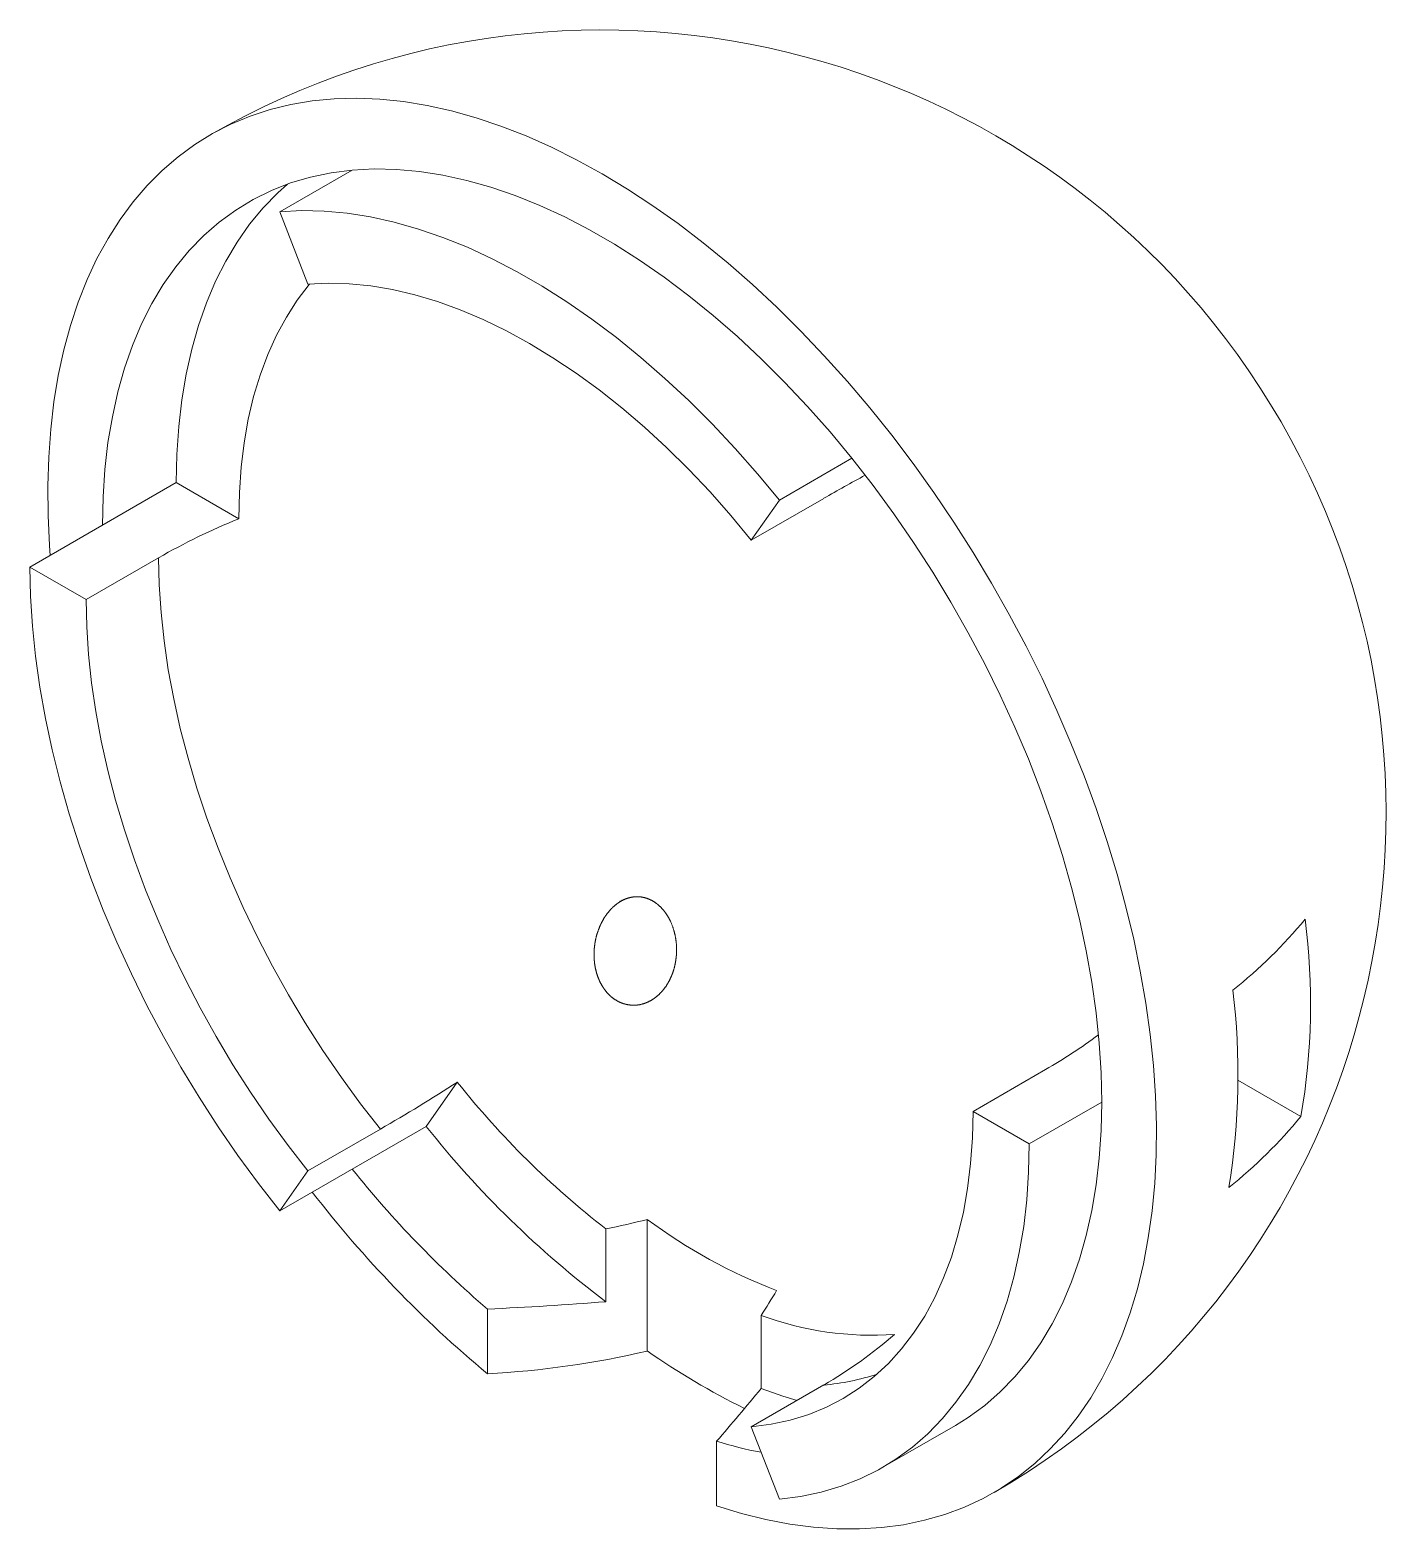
# Paper-space layout '_Isométrica' of a CAD drawing. Header units: millimetres. Extents: x -55 to 75, y -68 to 75.
import ezdxf

# ---------------------------------------------------------------- set-up
doc = ezdxf.new("R2010")
doc.units = ezdxf.units.MM

psp = doc.layouts.new('_Isométrica')

# ---------------------------------------------------------------- linework, layer by layer
at = {"color": 7, "linetype": 'Continuous', "lineweight": 15}
for p, q in [((-30.83, 57.6), (-23.9, 61.6)), ((-30.83, 57.6), (-28.14, 50.67)), ((16.97, 30.01), (23.9, 34.01)), ((-54.73, 23.59), (-40.73, 31.68)), ((-40.73, 31.68), (-34.76, 28.23)), ((14.28, 26.18), (21.21, 30.18)), ((14.28, 26.18), (16.97, 30.01)), ((-49.36, 20.49), (-42.43, 24.49)), ((-49.36, 20.49), (-54.73, 23.59)), ((-13.85, -25.68), (-16.83, -29.92)), ((35.5, -28.49), (42.43, -24.49)), ((66.86, -28.97), (60.83, -25.49)), ((40.87, -31.59), (35.5, -28.49)), ((40.87, -31.59), (47.8, -27.59)), ((-30.83, -38.01), (-16.83, -29.92)), ((-28.14, -34.18), (-21.21, -30.18)), ((-30.83, -38.01), (-28.14, -34.18)), ((0.37, -39.73), (0.37, -46.7)), ((4.33, -51.42), (4.33, -38.83)), ((-10.96, -53.59), (-10.96, -47.4)), ((15.22, -55.01), (15.22, -48)), ((14.28, -58.68), (21.21, -54.67)), ((14.28, -58.68), (16.97, -65.6)), ((26.87, -62.55), (33.8, -58.54)), ((10.96, -66.25), (10.96, -60.05))]:
    psp.add_line(p, q, dxfattribs=at)
at = {"color": 7, "linetype": 'Continuous', "lineweight": 15, "flags": 128}
for points in [[(-52.8, 24.71), (-52.87, 25.67), (-53, 28.55), (-53.03, 31.37), (-52.94, 34.13), (-52.75, 36.81), (-52.44, 39.42), (-52.02, 41.94), (-51.49, 44.38), (-50.86, 46.72), (-50.12, 48.96), (-49.27, 51.11), (-48.32, 53.14), (-47.26, 55.06), (-46.11, 56.87), (-44.86, 58.56), (-43.52, 60.12), (-42.09, 61.56), (-40.56, 62.87), (-38.96, 64.04), (-37.27, 65.09), (-35.5, 65.99), (-33.66, 66.76), (-31.74, 67.38), (-29.76, 67.87), (-27.72, 68.21), (-25.62, 68.41), (-23.47, 68.47), (-21.26, 68.38), (-19.01, 68.15), (-16.72, 67.77), (-14.4, 67.25), (-12.05, 66.59), (-9.67, 65.8), (-7.27, 64.86), (-4.85, 63.79), (-2.43, 62.58), (0, 61.24), (2.43, 59.77), (4.85, 58.18), (7.27, 56.47), (9.67, 54.63), (12.05, 52.68), (14.4, 50.63), (16.72, 48.46), (19.01, 46.19), (21.26, 43.83), (23.47, 41.37), (25.62, 38.83), (27.72, 36.21), (29.76, 33.51), (31.74, 30.73), (33.66, 27.9), (35.5, 25), (37.27, 22.06), (38.96, 19.07), (40.56, 16.03), (42.09, 12.97), (43.52, 9.87), (44.86, 6.76), (46.11, 3.63), (47.26, 0.49), (48.32, -2.65), (49.27, -5.78), (50.12, -8.9), (50.86, -12), (51.49, -15.07), (52.02, -18.12), (52.44, -21.13), (52.75, -24.09), (52.94, -27), (53.03, -29.85), (53, -32.64), (52.87, -35.37), (52.62, -38.02), (52.26, -40.59), (51.79, -43.07), (51.22, -45.46), (50.53, -47.76), (49.74, -49.96), (48.84, -52.05), (47.85, -54.03), (46.75, -55.9), (45.55, -57.66), (44.26, -59.29), (42.87, -60.79), (41.4, -62.17), (39.84, -63.42), (38.19, -64.54), (36.47, -65.52), (34.66, -66.36), (32.79, -67.06), (30.84, -67.62), (28.83, -68.04), (26.76, -68.32), (24.64, -68.45), (22.46, -68.44), (20.24, -68.29), (17.97, -67.99), (15.66, -67.55), (13.33, -66.97), (10.96, -66.25), (10.96, -66.25)], [(23.9, 34.01), (21.81, 36.53), (19.66, 38.96), (17.46, 41.3), (15.22, 43.54), (12.95, 45.66), (10.64, 47.67), (8.3, 49.57), (5.94, 51.34), (3.57, 52.98), (1.19, 54.49), (-1.19, 55.87), (-3.57, 57.11), (-5.94, 58.2), (-8.3, 59.15), (-10.64, 59.95), (-12.95, 60.61), (-15.22, 61.11), (-17.46, 61.46), (-19.66, 61.66), (-21.81, 61.71), (-23.9, 61.6)], [(-23.9, 61.6), (-25.93, 61.34), (-27.9, 60.93), (-29.8, 60.36), (-31.63, 59.65), (-33.38, 58.78), (-35.04, 57.77), (-36.62, 56.62), (-38.1, 55.33), (-39.49, 53.89), (-40.79, 52.33), (-41.98, 50.63), (-43.07, 48.81), (-44.05, 46.87), (-44.92, 44.81), (-45.68, 42.64), (-46.32, 40.36), (-46.85, 37.98), (-47.27, 35.51), (-47.56, 32.95), (-47.74, 30.31), (-47.8, 27.59)], [(-30.08, 60.26), (-31.03, 59.41), (-32.42, 57.98), (-33.72, 56.41), (-34.91, 54.71), (-36, 52.89), (-36.98, 50.95), (-37.85, 48.89), (-38.61, 46.72), (-39.25, 44.44), (-39.78, 42.07), (-40.2, 39.6), (-40.49, 37.04), (-40.67, 34.39), (-40.73, 31.68)], [(16.97, 30.01), (14.88, 32.53), (12.73, 34.96), (10.53, 37.3), (8.29, 39.53), (6.02, 41.66), (3.71, 43.67), (1.37, 45.57), (-0.99, 47.34), (-3.36, 48.98), (-5.74, 50.49), (-8.12, 51.87), (-10.5, 53.11), (-12.87, 54.2), (-15.23, 55.15), (-17.57, 55.95), (-19.88, 56.61), (-22.15, 57.11), (-24.39, 57.46), (-26.59, 57.66), (-28.74, 57.71), (-30.83, 57.6)], [(-27.98, 50.69), (-28.01, 50.65), (-29.16, 49.15), (-30.2, 47.53), (-31.15, 45.79), (-31.98, 43.94), (-32.71, 41.98), (-33.34, 39.91), (-33.85, 37.75), (-34.25, 35.49), (-34.53, 33.15), (-34.7, 30.73), (-34.76, 28.23)], [(-28.14, 50.67), (-26.19, 50.77), (-24.19, 50.72), (-22.13, 50.52), (-20.04, 50.16), (-17.91, 49.66), (-15.75, 49.01), (-13.57, 48.22), (-11.36, 47.28), (-9.15, 46.21), (-6.93, 44.99), (-4.71, 43.64), (-2.49, 42.16), (-0.29, 40.56), (1.89, 38.83), (4.05, 36.98), (6.18, 35.03), (8.27, 32.96), (10.33, 30.79), (12.33, 28.53), (14.28, 26.18)], [(47.8, -27.59), (47.74, -24.81), (47.56, -21.96), (47.27, -19.06), (46.85, -16.11), (46.32, -13.12), (45.68, -10.1), (44.92, -7.05), (44.05, -3.99), (43.07, -0.91), (41.98, 2.16), (40.79, 5.24), (39.49, 8.29), (38.1, 11.33), (36.62, 14.34), (35.04, 17.32), (33.38, 20.25), (31.63, 23.13), (29.8, 25.95), (27.9, 28.71), (25.93, 31.4), (23.9, 34.01)], [(-42.43, 24.49), (-42.37, 21.89), (-42.19, 19.24), (-41.9, 16.53), (-41.5, 13.77), (-40.98, 10.98), (-40.35, 8.15), (-39.61, 5.31), (-38.76, 2.45), (-37.8, -0.42), (-36.74, -3.29), (-35.58, -6.14), (-34.32, -8.98), (-32.97, -11.8), (-31.53, -14.58), (-30, -17.32), (-28.39, -20.02), (-26.7, -22.66), (-24.94, -25.24), (-23.11, -27.75), (-21.21, -30.18)], [(-54.73, 23.59), (-54.67, 20.81), (-54.49, 17.96), (-54.2, 15.06), (-53.78, 12.11), (-53.25, 9.12), (-52.61, 6.1), (-51.85, 3.05), (-50.98, -0.01), (-50, -3.09), (-48.91, -6.16), (-47.72, -9.24), (-46.42, -12.29), (-45.03, -15.33), (-43.55, -18.34), (-41.97, -21.32), (-40.31, -24.25), (-38.56, -27.13), (-36.73, -29.95), (-34.83, -32.71), (-32.86, -35.4), (-30.83, -38.01)], [(-28.14, -34.18), (-30.04, -31.75), (-31.87, -29.24), (-33.63, -26.66), (-35.32, -24.02), (-36.93, -21.32), (-38.46, -18.58), (-39.9, -15.8), (-41.25, -12.98), (-42.51, -10.14), (-43.67, -7.29), (-44.73, -4.42), (-45.69, -1.55), (-46.54, 1.31), (-47.28, 4.15), (-47.91, 6.98), (-48.43, 9.77), (-48.83, 12.53), (-49.12, 15.24), (-49.3, 17.89), (-49.36, 20.49)], [(35.5, -28.49), (35.44, -31.02), (35.26, -33.48), (34.97, -35.86), (34.57, -38.14), (34.05, -40.34), (33.42, -42.43), (32.68, -44.42), (31.83, -46.3), (30.87, -48.07), (29.81, -49.71), (28.65, -51.22), (27.39, -52.61), (26.04, -53.87), (24.6, -54.98), (23.07, -55.96), (21.46, -56.8), (19.77, -57.49), (18.01, -58.03), (16.18, -58.43), (14.28, -58.68)], [(33.8, -58.54), (35.04, -57.77), (36.62, -56.62), (38.1, -55.33), (39.49, -53.89), (40.79, -52.33), (41.98, -50.63), (43.07, -48.81), (44.05, -46.87), (44.92, -44.81), (45.68, -42.64), (46.32, -40.36), (46.85, -37.98), (47.27, -35.51), (47.56, -32.95), (47.74, -30.31), (47.8, -27.59)], [(16.97, -65.6), (19, -65.34), (20.97, -64.93), (22.87, -64.36), (24.7, -63.65), (26.45, -62.78), (28.11, -61.77), (29.69, -60.62), (31.17, -59.33), (32.56, -57.89), (33.86, -56.33), (35.05, -54.63), (36.14, -52.81), (37.12, -50.87), (37.99, -48.81), (38.75, -46.64), (39.39, -44.36), (39.92, -41.99), (40.34, -39.51), (40.63, -36.95), (40.81, -34.31), (40.87, -31.59)], [(15.22, -55.01), (17.28, -55.74), (18.65, -56.16)]]:
    psp.add_lwpolyline(points, dxfattribs=at)
at = {"color": 7, "linetype": 'Continuous', "lineweight": 15}
for centre, radius, start, end in [((0, 0), 75, 299.9973, 119.9973), ((90.5, -89.65), 138.42, 118.158, 120.0352), ((-10.72, -30.78), 63.72, 112.1707, 119.8445), ((31.66, 19.25), 46.14, 308.4594, 320.5093), ((3.8, -18.18), 63.98, 350.2901, 7.2581), ((-6.35, -24.97), 67.19, 350.7521, 6.9128), ((16.89, 19.95), 51.25, 299.888, 306.6666), ((-111.62, 125.98), 180.45, 300.0679, 302.8101), ((51.69, 26.39), 83.71, 218.4682, 232.1804), ((57.38, 28.94), 94.72, 218.422, 232.992), ((31.53, -0.04), 45.66, 308.5242, 320.6949), ((53.27, 27.6), 98.75, 218.5999, 229.422), ((59.3, 30.91), 109.9, 217.6456, 230.259), ((-13.46, 30.61), 71.68, 281.1239, 284.373), ((35.83, 3.81), 53.02, 233.5435, 248.8496), ((-45.07, -8.4), 72.13, 326.6963, 328.9167), ((-22.57, 232.18), 279.82, 272.3786, 274.7023), ((25.85, -19.18), 30.73, 249.7459, 273.9848), ((-0.61, -17.01), 43.53, 300.0921, 311.0721), ((-15.61, 33.92), 87.64, 273.0391, 283.1495), ((44.22, 5.59), 69.58, 235.0151, 243.9216), ((-240.33, 156.24), 331.56, 319.2795, 320.4199), ((22.72, -21.75), 40.07, 252.9267, 259.2194)]:
    psp.add_arc(centre, radius, start, end, dxfattribs=at)
at = {"color": 8, "linetype": 'Continuous', "lineweight": 15}
psp.add_arc((19.31, -32.6), 22.16, 274.919, 288.4661, dxfattribs=at)
at = {"color": 7, "linetype": 'Continuous', "lineweight": 15}
psp.add_open_spline([(2.88, -7.98), (2.42, -8.08), (2.14, -8.19), (1.74, -8.41), (1.61, -8.49), (1.36, -8.67), (1.24, -8.77), (0.9, -9.07), (0.69, -9.3), (0.33, -9.78), (0.16, -10.03), (-0.12, -10.56), (-0.24, -10.84), (-0.45, -11.4), (-0.54, -11.69), (-0.67, -12.27), (-0.71, -12.57), (-0.77, -13.16), (-0.77, -13.46), (-0.75, -14.05), (-0.72, -14.34), (-0.61, -14.92), (-0.54, -15.21), (-0.35, -15.77), (-0.23, -16.04), (0.05, -16.56), (0.22, -16.81), (0.6, -17.27), (0.81, -17.47), (1.3, -17.84), (1.56, -17.99), (1.98, -18.16), (2.12, -18.2), (2.42, -18.27), (2.57, -18.3), (3.02, -18.34), (3.33, -18.33), (3.93, -18.21), (4.23, -18.1), (4.77, -17.83), (5.03, -17.66), (5.49, -17.27), (5.7, -17.05), (6.08, -16.58), (6.24, -16.33), (6.53, -15.8), (6.65, -15.53), (6.85, -14.97), (6.93, -14.68), (7.05, -14.1), (7.09, -13.8), (7.14, -13.21), (7.14, -12.91), (7.08, -12.02), (6.97, -11.44), (6.68, -10.59), (6.56, -10.31), (6.28, -9.79), (6.12, -9.54), (5.74, -9.06), (5.53, -8.85), (5.06, -8.47), (4.8, -8.31), (4.24, -8.07), (3.94, -7.99), (3.49, -7.94), (3.34, -7.94), (3.03, -7.96), (2.88, -7.98), (2.42, -8.08)], degree=3, knots=[-0.015625, -0.015625, 0, 0, 0.03125, 0.03125, 0.046875, 0.046875, 0.0625, 0.0625, 0.09375, 0.09375, 0.125, 0.125, 0.15625, 0.15625, 0.1875, 0.1875, 0.21875, 0.21875, 0.25, 0.25, 0.28125, 0.28125, 0.3125, 0.3125, 0.34375, 0.34375, 0.375, 0.375, 0.40625, 0.40625, 0.4375, 0.4375, 0.453125, 0.453125, 0.46875, 0.46875, 0.5, 0.5, 0.53125, 0.53125, 0.5625, 0.5625, 0.59375, 0.59375, 0.625, 0.625, 0.65625, 0.65625, 0.6875, 0.6875, 0.71875, 0.71875, 0.75, 0.75, 0.8125, 0.8125, 0.84375, 0.84375, 0.875, 0.875, 0.90625, 0.90625, 0.9375, 0.9375, 0.96875, 0.96875, 0.984375, 0.984375, 1, 1, 1.03125, 1.03125], dxfattribs=at)

doc.saveas('drawing.dxf')
